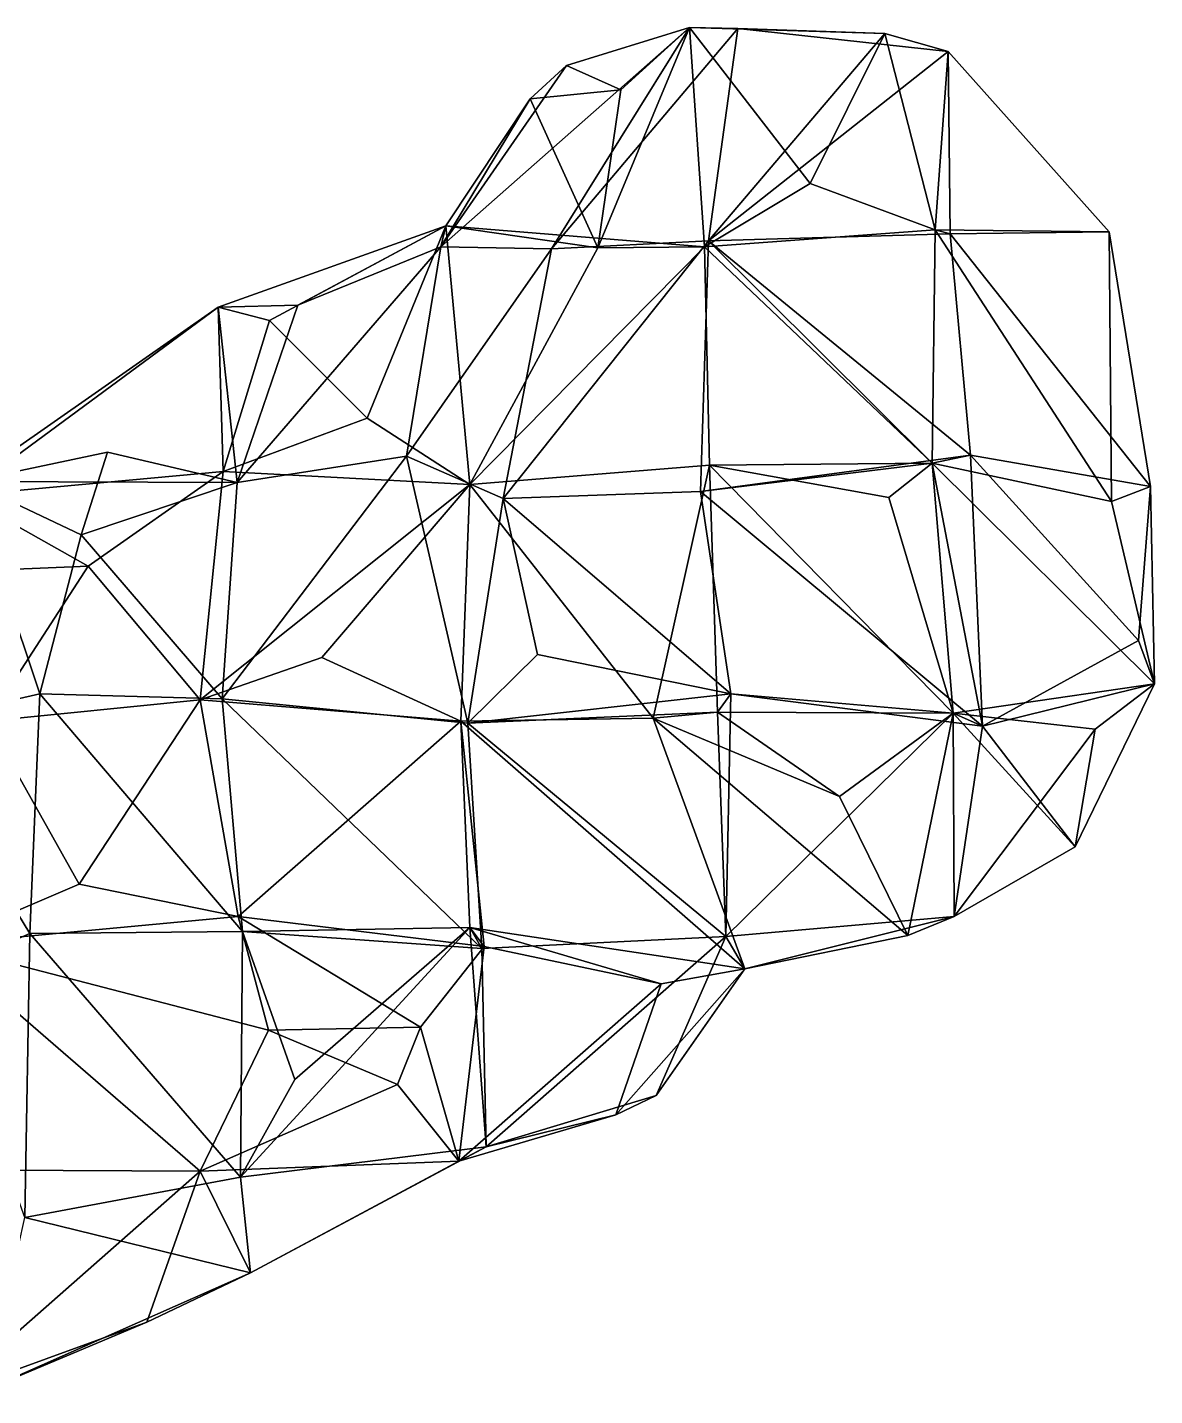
# Model space of a CAD drawing. Header units: metres. Extents: x -3.71 to 2.4, y 1.32 to 7.28.
# Drawn here: x -1.497 to -0.377, y 5.917 to 7.276 of the extents above; entities that cross this region are included whole.
import ezdxf

# ---------------------------------------------------------------- set-up
doc = ezdxf.new("R2010")
doc.units = ezdxf.units.M

msp = doc.modelspace()

# ---------------------------------------------------------------- linework, layer by layer
for points in [[(-1.086, 7.058, -0.62), (-0.839, 7.276, -0.595), (-0.976, 7.056, -0.742)], [(-0.961, 7.238, -0.532), (-0.839, 7.276, -0.595), (-1.086, 7.058, -0.62)], [(-0.839, 7.276, -0.595), (-0.791, 7.275, -0.809), (-0.976, 7.056, -0.742)], [(-0.976, 7.056, -0.742), (-0.791, 7.275, -0.809), (-0.82, 7.064, -0.873)], [(-0.961, 7.238, -0.532), (-0.907, 7.214, -0.434), (-0.839, 7.276, -0.595)], [(-0.824, 7.058, -0.585), (-0.839, 7.276, -0.595), (-0.93, 7.057, -0.455)], [(-0.839, 7.276, -0.595), (-0.907, 7.214, -0.434), (-0.93, 7.057, -0.455)], [(-0.645, 7.27, -0.844), (-0.839, 7.276, -0.595), (-0.719, 7.121, -0.699)], [(-0.791, 7.275, -0.809), (-0.839, 7.276, -0.595), (-0.645, 7.27, -0.844)], [(-0.719, 7.121, -0.699), (-0.839, 7.276, -0.595), (-0.824, 7.058, -0.585)], [(-0.791, 7.275, -0.809), (-0.645, 7.27, -0.844), (-0.82, 7.064, -0.873)], [(-0.645, 7.27, -0.844), (-0.582, 7.252, -1.021), (-0.791, 7.275, -0.809)], [(-0.582, 7.252, -1.021), (-0.645, 7.27, -0.844), (-0.791, 7.275, -0.809)], [(-0.582, 7.252, -1.021), (-0.82, 7.064, -0.873), (-0.645, 7.27, -0.844)], [(-0.595, 7.075, -0.817), (-0.645, 7.27, -0.844), (-0.719, 7.121, -0.699)], [(-0.645, 7.27, -0.844), (-0.595, 7.075, -0.817), (-0.582, 7.252, -1.021)], [(-0.58, 7.071, -1.048), (-0.82, 7.064, -0.873), (-0.582, 7.252, -1.021)], [(-0.582, 7.252, -1.021), (-0.595, 7.075, -0.817), (-0.58, 7.071, -1.048)], [(-0.582, 7.252, -1.021), (-0.58, 7.071, -1.048), (-0.422, 7.073, -1.092)], [(-0.422, 7.073, -1.092), (-0.58, 7.071, -1.048), (-0.582, 7.252, -1.021)], [(-1.086, 7.058, -0.62), (-0.997, 7.205, -0.426), (-0.961, 7.238, -0.532)], [(-0.997, 7.205, -0.426), (-0.907, 7.214, -0.434), (-0.961, 7.238, -0.532)], [(-0.997, 7.205, -0.426), (-1.086, 7.058, -0.62), (-1.081, 7.079, -0.364)], [(-0.997, 7.205, -0.426), (-1.081, 7.079, -0.364), (-0.93, 7.057, -0.455)], [(-0.93, 7.057, -0.455), (-0.907, 7.214, -0.434), (-0.997, 7.205, -0.426)], [(-0.824, 7.058, -0.585), (-0.595, 7.075, -0.817), (-0.719, 7.121, -0.699)], [(-1.256, 6.985, -0.194), (-1.081, 7.079, -0.364), (-1.307, 6.998, -0.357)], [(-1.307, 6.998, -0.357), (-1.081, 7.079, -0.364), (-1.228, 7, -0.526)], [(-1.081, 7.079, -0.364), (-1.256, 6.985, -0.194), (-1.159, 6.888, -0.228)], [(-1.081, 7.079, -0.364), (-1.086, 7.058, -0.62), (-1.228, 7, -0.526)], [(-1.057, 6.822, -0.387), (-1.081, 7.079, -0.364), (-1.159, 6.888, -0.228)], [(-0.93, 7.057, -0.455), (-1.081, 7.079, -0.364), (-1.057, 6.822, -0.387)], [(-0.824, 7.058, -0.585), (-0.93, 7.057, -0.455), (-1.081, 7.079, -0.364)], [(-0.824, 7.058, -0.585), (-1.081, 7.079, -0.364), (-0.93, 7.057, -0.455)], [(-0.598, 6.843, -0.84), (-0.595, 7.075, -0.817), (-0.824, 7.058, -0.585)], [(-0.82, 7.064, -0.873), (-0.58, 7.071, -1.048), (-0.56, 6.851, -1.023)], [(-0.598, 6.843, -0.84), (-0.42, 6.805, -0.849), (-0.595, 7.075, -0.817)], [(-0.42, 6.805, -0.849), (-0.422, 7.073, -1.092), (-0.595, 7.075, -0.817)], [(-0.595, 7.075, -0.817), (-0.422, 7.073, -1.092), (-0.58, 7.071, -1.048)], [(-0.58, 7.071, -1.048), (-0.422, 7.073, -1.092), (-0.381, 6.82, -1.043)], [(-0.56, 6.851, -1.023), (-0.58, 7.071, -1.048), (-0.381, 6.82, -1.043)], [(-0.422, 7.073, -1.092), (-0.42, 6.805, -0.849), (-0.381, 6.82, -1.043)], [(-1.228, 7, -0.526), (-1.086, 7.058, -0.62), (-1.288, 6.824, -0.587)], [(-1.086, 7.058, -0.62), (-1.12, 6.85, -0.693), (-1.288, 6.824, -0.587)], [(-1.086, 7.058, -0.62), (-0.976, 7.056, -0.742), (-1.12, 6.85, -0.693)], [(-1.024, 6.808, -0.754), (-1.12, 6.85, -0.693), (-0.976, 7.056, -0.742)], [(-0.824, 7.058, -0.585), (-0.93, 7.057, -0.455), (-1.057, 6.822, -0.387)], [(-0.819, 6.841, -0.582), (-0.824, 7.058, -0.585), (-1.057, 6.822, -0.387)], [(-1.024, 6.808, -0.754), (-0.976, 7.056, -0.742), (-0.82, 7.064, -0.873)], [(-0.828, 6.815, -0.846), (-1.024, 6.808, -0.754), (-0.82, 7.064, -0.873)], [(-0.828, 6.815, -0.846), (-0.82, 7.064, -0.873), (-0.598, 6.843, -0.84)], [(-0.819, 6.841, -0.582), (-0.598, 6.843, -0.84), (-0.824, 7.058, -0.585)], [(-0.598, 6.843, -0.84), (-0.82, 7.064, -0.873), (-0.56, 6.851, -1.023)], [(-1.288, 6.824, -0.587), (-1.307, 6.998, -0.357), (-1.228, 7, -0.526)], [(-1.307, 6.998, -0.357), (-1.561, 6.811, -0.118), (-1.302, 6.835, -0.123)], [(-1.307, 6.998, -0.357), (-1.555, 6.825, -0.33), (-1.561, 6.811, -0.118)], [(-1.555, 6.825, -0.33), (-1.307, 6.998, -0.357), (-1.288, 6.824, -0.587)], [(-1.256, 6.985, -0.194), (-1.307, 6.998, -0.357), (-1.302, 6.835, -0.123)], [(-1.256, 6.985, -0.194), (-1.302, 6.835, -0.123), (-1.159, 6.888, -0.228)], [(-1.057, 6.822, -0.387), (-1.159, 6.888, -0.228), (-1.302, 6.835, -0.123)], [(-1.555, 6.825, -0.33), (-1.288, 6.824, -0.587), (-1.417, 6.854, -0.468)], [(-1.443, 6.772, -0.495), (-1.555, 6.825, -0.33), (-1.417, 6.854, -0.468)], [(-1.288, 6.824, -0.587), (-1.443, 6.772, -0.495), (-1.417, 6.854, -0.468)], [(-1.059, 6.585, -0.686), (-1.303, 6.609, -0.612), (-1.12, 6.85, -0.693)], [(-1.303, 6.609, -0.612), (-1.288, 6.824, -0.587), (-1.12, 6.85, -0.693)], [(-1.12, 6.85, -0.693), (-1.024, 6.808, -0.754), (-1.059, 6.585, -0.686)], [(-0.828, 6.815, -0.846), (-0.56, 6.851, -1.023), (-0.598, 6.843, -0.84)], [(-0.828, 6.815, -0.846), (-0.598, 6.843, -0.84), (-0.56, 6.851, -1.023)], [(-0.598, 6.843, -0.84), (-0.56, 6.851, -1.023), (-0.548, 6.582, -0.828)], [(-0.56, 6.851, -1.023), (-0.381, 6.82, -1.043), (-0.393, 6.667, -0.975)], [(-0.548, 6.582, -0.828), (-0.56, 6.851, -1.023), (-0.393, 6.667, -0.975)], [(-0.819, 6.841, -0.582), (-1.057, 6.822, -0.387), (-0.875, 6.59, -0.435)], [(-0.811, 6.596, -0.55), (-0.819, 6.841, -0.582), (-0.875, 6.59, -0.435)], [(-0.828, 6.815, -0.846), (-0.598, 6.843, -0.84), (-0.548, 6.582, -0.828)], [(-0.641, 6.809, -0.687), (-0.598, 6.843, -0.84), (-0.819, 6.841, -0.582)], [(-0.577, 6.595, -0.608), (-0.819, 6.841, -0.582), (-0.811, 6.596, -0.55)], [(-0.641, 6.809, -0.687), (-0.819, 6.841, -0.582), (-0.577, 6.595, -0.608)], [(-0.598, 6.843, -0.84), (-0.641, 6.809, -0.687), (-0.577, 6.595, -0.608)], [(-0.377, 6.624, -0.836), (-0.42, 6.805, -0.849), (-0.598, 6.843, -0.84)], [(-0.577, 6.595, -0.608), (-0.377, 6.624, -0.836), (-0.598, 6.843, -0.84)], [(-1.62, 6.583, -0.426), (-1.555, 6.825, -0.33), (-1.484, 6.614, -0.513)], [(-1.436, 6.741, 0.021), (-1.302, 6.835, -0.123), (-1.561, 6.811, -0.118)], [(-1.484, 6.614, -0.513), (-1.555, 6.825, -0.33), (-1.443, 6.772, -0.495)], [(-1.443, 6.772, -0.495), (-1.288, 6.824, -0.587), (-1.303, 6.609, -0.612)], [(-1.436, 6.741, 0.021), (-1.325, 6.608, -0.133), (-1.302, 6.835, -0.123)], [(-1.057, 6.822, -0.387), (-1.302, 6.835, -0.123), (-1.325, 6.608, -0.133)], [(-1.556, 6.736, 0.021), (-1.436, 6.741, 0.021), (-1.561, 6.811, -0.118)], [(-1.204, 6.65, -0.276), (-1.057, 6.822, -0.387), (-1.325, 6.608, -0.133)], [(-1.066, 6.587, -0.341), (-1.057, 6.822, -0.387), (-1.204, 6.65, -0.276)], [(-1.066, 6.587, -0.341), (-0.875, 6.59, -0.435), (-1.057, 6.822, -0.387)], [(-1.024, 6.808, -0.754), (-0.828, 6.815, -0.846), (-0.798, 6.614, -0.764)], [(-0.798, 6.614, -0.764), (-0.828, 6.815, -0.846), (-0.548, 6.582, -0.828)], [(-0.381, 6.82, -1.043), (-0.42, 6.805, -0.849), (-0.377, 6.624, -0.836)], [(-0.377, 6.624, -0.836), (-0.393, 6.667, -0.975), (-0.381, 6.82, -1.043)], [(-1.059, 6.585, -0.686), (-1.024, 6.808, -0.754), (-0.99, 6.653, -0.737)], [(-0.99, 6.653, -0.737), (-1.024, 6.808, -0.754), (-0.798, 6.614, -0.764)], [(-1.484, 6.614, -0.513), (-1.443, 6.772, -0.495), (-1.303, 6.609, -0.612)], [(-1.536, 6.587, 0.085), (-1.436, 6.741, 0.021), (-1.556, 6.736, 0.021)], [(-1.325, 6.608, -0.133), (-1.436, 6.741, 0.021), (-1.536, 6.587, 0.085)], [(-0.548, 6.582, -0.828), (-0.393, 6.667, -0.975), (-0.377, 6.624, -0.836)], [(-1.325, 6.608, -0.133), (-1.066, 6.587, -0.341), (-1.204, 6.65, -0.276)], [(-1.059, 6.585, -0.686), (-0.99, 6.653, -0.737), (-0.798, 6.614, -0.764)], [(-0.436, 6.579, -0.661), (-0.377, 6.624, -0.836), (-0.577, 6.595, -0.608)], [(-0.456, 6.462, -0.642), (-0.548, 6.582, -0.828), (-0.377, 6.624, -0.836)], [(-0.456, 6.462, -0.642), (-0.377, 6.624, -0.836), (-0.436, 6.579, -0.661)], [(-1.62, 6.583, -0.426), (-1.484, 6.614, -0.513), (-1.494, 6.376, -0.504)], [(-1.325, 6.608, -0.133), (-1.536, 6.587, 0.085), (-1.445, 6.425, -0.042)], [(-1.494, 6.376, -0.504), (-1.484, 6.614, -0.513), (-1.283, 6.378, -0.561)], [(-1.484, 6.614, -0.513), (-1.303, 6.609, -0.612), (-1.283, 6.378, -0.561)], [(-1.445, 6.425, -0.042), (-1.287, 6.393, -0.096), (-1.325, 6.608, -0.133)], [(-1.066, 6.587, -0.341), (-1.325, 6.608, -0.133), (-1.287, 6.393, -0.096)], [(-1.303, 6.609, -0.612), (-1.059, 6.585, -0.686), (-1.045, 6.361, -0.568)], [(-1.283, 6.378, -0.561), (-1.303, 6.609, -0.612), (-1.045, 6.361, -0.568)], [(-1.059, 6.585, -0.686), (-0.798, 6.614, -0.764), (-0.811, 6.596, -0.55)], [(-0.798, 6.614, -0.764), (-0.803, 6.373, -0.577), (-0.811, 6.596, -0.55)], [(-0.798, 6.614, -0.764), (-0.577, 6.595, -0.608), (-0.803, 6.373, -0.577)], [(-0.548, 6.582, -0.828), (-0.577, 6.595, -0.608), (-0.798, 6.614, -0.764)], [(-1.059, 6.585, -0.686), (-0.811, 6.596, -0.55), (-0.803, 6.373, -0.577)], [(-0.69, 6.512, -0.452), (-0.811, 6.596, -0.55), (-0.875, 6.59, -0.435)], [(-0.577, 6.595, -0.608), (-0.811, 6.596, -0.55), (-0.69, 6.512, -0.452)], [(-0.803, 6.373, -0.577), (-0.577, 6.595, -0.608), (-0.576, 6.393, -0.568)], [(-0.577, 6.595, -0.608), (-0.69, 6.512, -0.452), (-0.622, 6.374, -0.383)], [(-0.622, 6.374, -0.383), (-0.576, 6.393, -0.568), (-0.577, 6.595, -0.608)], [(-0.456, 6.462, -0.642), (-0.436, 6.579, -0.661), (-0.577, 6.595, -0.608)], [(-0.577, 6.595, -0.608), (-0.548, 6.582, -0.828), (-0.576, 6.393, -0.568)], [(-0.456, 6.462, -0.642), (-0.577, 6.595, -0.608), (-0.576, 6.393, -0.568)], [(-1.494, 6.376, -0.504), (-1.586, 6.336, -0.454), (-1.62, 6.583, -0.426)], [(-1.445, 6.425, -0.042), (-1.536, 6.587, 0.085), (-1.585, 6.365, 0.118)], [(-1.043, 6.363, -0.127), (-1.066, 6.587, -0.341), (-1.287, 6.393, -0.096)], [(-0.875, 6.59, -0.435), (-1.066, 6.587, -0.341), (-0.784, 6.341, -0.34)], [(-0.784, 6.341, -0.34), (-1.066, 6.587, -0.341), (-1.057, 6.382, -0.329)], [(-1.057, 6.382, -0.329), (-1.066, 6.587, -0.341), (-1.043, 6.363, -0.127)], [(-0.803, 6.373, -0.577), (-1.045, 6.361, -0.568), (-1.059, 6.585, -0.686)], [(-0.622, 6.374, -0.383), (-0.875, 6.59, -0.435), (-0.784, 6.341, -0.34)], [(-0.69, 6.512, -0.452), (-0.875, 6.59, -0.435), (-0.622, 6.374, -0.383)], [(-0.576, 6.393, -0.568), (-0.548, 6.582, -0.828), (-0.456, 6.462, -0.642)], [(-0.576, 6.393, -0.568), (-0.456, 6.462, -0.642), (-0.436, 6.579, -0.661)], [(-0.576, 6.393, -0.568), (-0.436, 6.579, -0.661), (-0.456, 6.462, -0.642)], [(-1.287, 6.393, -0.096), (-1.445, 6.425, -0.042), (-1.585, 6.365, 0.118)], [(-1.287, 6.393, -0.096), (-1.585, 6.365, 0.118), (-1.257, 6.28, 0.075)], [(-1.106, 6.283, 0.019), (-1.287, 6.393, -0.096), (-1.257, 6.28, 0.075)], [(-1.043, 6.363, -0.127), (-1.287, 6.393, -0.096), (-1.106, 6.283, 0.019)], [(-0.784, 6.341, -0.34), (-0.803, 6.373, -0.577), (-0.576, 6.393, -0.568)], [(-0.784, 6.341, -0.34), (-0.576, 6.393, -0.568), (-0.622, 6.374, -0.383)], [(-1.586, 6.336, -0.454), (-1.494, 6.376, -0.504), (-1.499, 6.094, -0.35)], [(-1.499, 6.094, -0.35), (-1.494, 6.376, -0.504), (-1.285, 6.134, -0.374)], [(-1.494, 6.376, -0.504), (-1.283, 6.378, -0.561), (-1.285, 6.134, -0.374)], [(-1.285, 6.134, -0.374), (-1.057, 6.382, -0.329), (-1.041, 6.164, -0.329)], [(-1.231, 6.231, -0.481), (-1.057, 6.382, -0.329), (-1.285, 6.134, -0.374)], [(-1.285, 6.134, -0.374), (-1.283, 6.378, -0.561), (-1.231, 6.231, -0.481)], [(-1.231, 6.231, -0.481), (-1.283, 6.378, -0.561), (-1.057, 6.382, -0.329)], [(-1.283, 6.378, -0.561), (-1.045, 6.361, -0.568), (-1.057, 6.382, -0.329)], [(-1.045, 6.361, -0.568), (-1.057, 6.382, -0.329), (-1.041, 6.164, -0.329)], [(-0.784, 6.341, -0.34), (-1.057, 6.382, -0.329), (-0.867, 6.326, -0.168)], [(-0.867, 6.326, -0.168), (-1.057, 6.382, -0.329), (-1.043, 6.363, -0.127)], [(-1.057, 6.382, -0.329), (-1.045, 6.361, -0.568), (-1.041, 6.164, -0.329)], [(-1.057, 6.382, -0.329), (-1.045, 6.361, -0.568), (-1.041, 6.164, -0.329)], [(-1.325, 6.14, 0.074), (-1.585, 6.365, 0.118), (-1.529, 6.141, 0.188)], [(-1.257, 6.28, 0.075), (-1.585, 6.365, 0.118), (-1.325, 6.14, 0.074)], [(-1.068, 6.15, -0.119), (-1.043, 6.363, -0.127), (-1.106, 6.283, 0.019)], [(-1.043, 6.363, -0.127), (-1.068, 6.15, -0.119), (-0.867, 6.326, -0.168)], [(-1.045, 6.361, -0.568), (-0.803, 6.373, -0.577), (-1.041, 6.164, -0.329)], [(-1.041, 6.164, -0.329), (-0.803, 6.373, -0.577), (-0.872, 6.215, -0.339)], [(-0.784, 6.341, -0.34), (-0.803, 6.373, -0.577), (-0.872, 6.215, -0.339)], [(-0.803, 6.373, -0.577), (-0.784, 6.341, -0.34), (-0.872, 6.215, -0.339)], [(-0.803, 6.373, -0.577), (-0.784, 6.341, -0.34), (-0.872, 6.215, -0.339)], [(-0.784, 6.341, -0.34), (-0.867, 6.326, -0.168), (-0.912, 6.196, -0.182)], [(-0.872, 6.215, -0.339), (-0.784, 6.341, -0.34), (-0.912, 6.196, -0.182)], [(-1.068, 6.15, -0.119), (-0.912, 6.196, -0.182), (-0.867, 6.326, -0.168)], [(-1.325, 6.14, 0.074), (-1.129, 6.226, 0.02), (-1.257, 6.28, 0.075)], [(-1.129, 6.226, 0.02), (-1.106, 6.283, 0.019), (-1.257, 6.28, 0.075)], [(-1.129, 6.226, 0.02), (-1.068, 6.15, -0.119), (-1.106, 6.283, 0.019)], [(-1.068, 6.15, -0.119), (-1.129, 6.226, 0.02), (-1.325, 6.14, 0.074)], [(-0.912, 6.196, -0.182), (-1.041, 6.164, -0.329), (-0.872, 6.215, -0.339)], [(-0.912, 6.196, -0.182), (-1.068, 6.15, -0.119), (-1.041, 6.164, -0.329)], [(-1.275, 6.039, -0.095), (-1.285, 6.134, -0.374), (-1.041, 6.164, -0.329)], [(-1.275, 6.039, -0.095), (-1.041, 6.164, -0.329), (-1.068, 6.15, -0.119)], [(-1.068, 6.15, -0.119), (-1.325, 6.14, 0.074), (-1.275, 6.039, -0.095)], [(-1.325, 6.14, 0.074), (-1.529, 6.141, 0.188), (-1.578, 5.917, 0.111)], [(-1.325, 6.14, 0.074), (-1.578, 5.917, 0.111), (-1.378, 5.99, 0.003)], [(-1.275, 6.039, -0.095), (-1.499, 6.094, -0.35), (-1.285, 6.134, -0.374)], [(-1.275, 6.039, -0.095), (-1.325, 6.14, 0.074), (-1.378, 5.99, 0.003)], [(-1.537, 5.923, -0.14), (-1.499, 6.094, -0.35), (-1.275, 6.039, -0.095)], [(-1.537, 5.923, -0.14), (-1.275, 6.039, -0.095), (-1.378, 5.99, 0.003)], [(-1.537, 5.923, -0.14), (-1.378, 5.99, 0.003), (-1.578, 5.917, 0.111)]]:
    msp.add_3dface(points)

doc.saveas('drawing.dxf')
